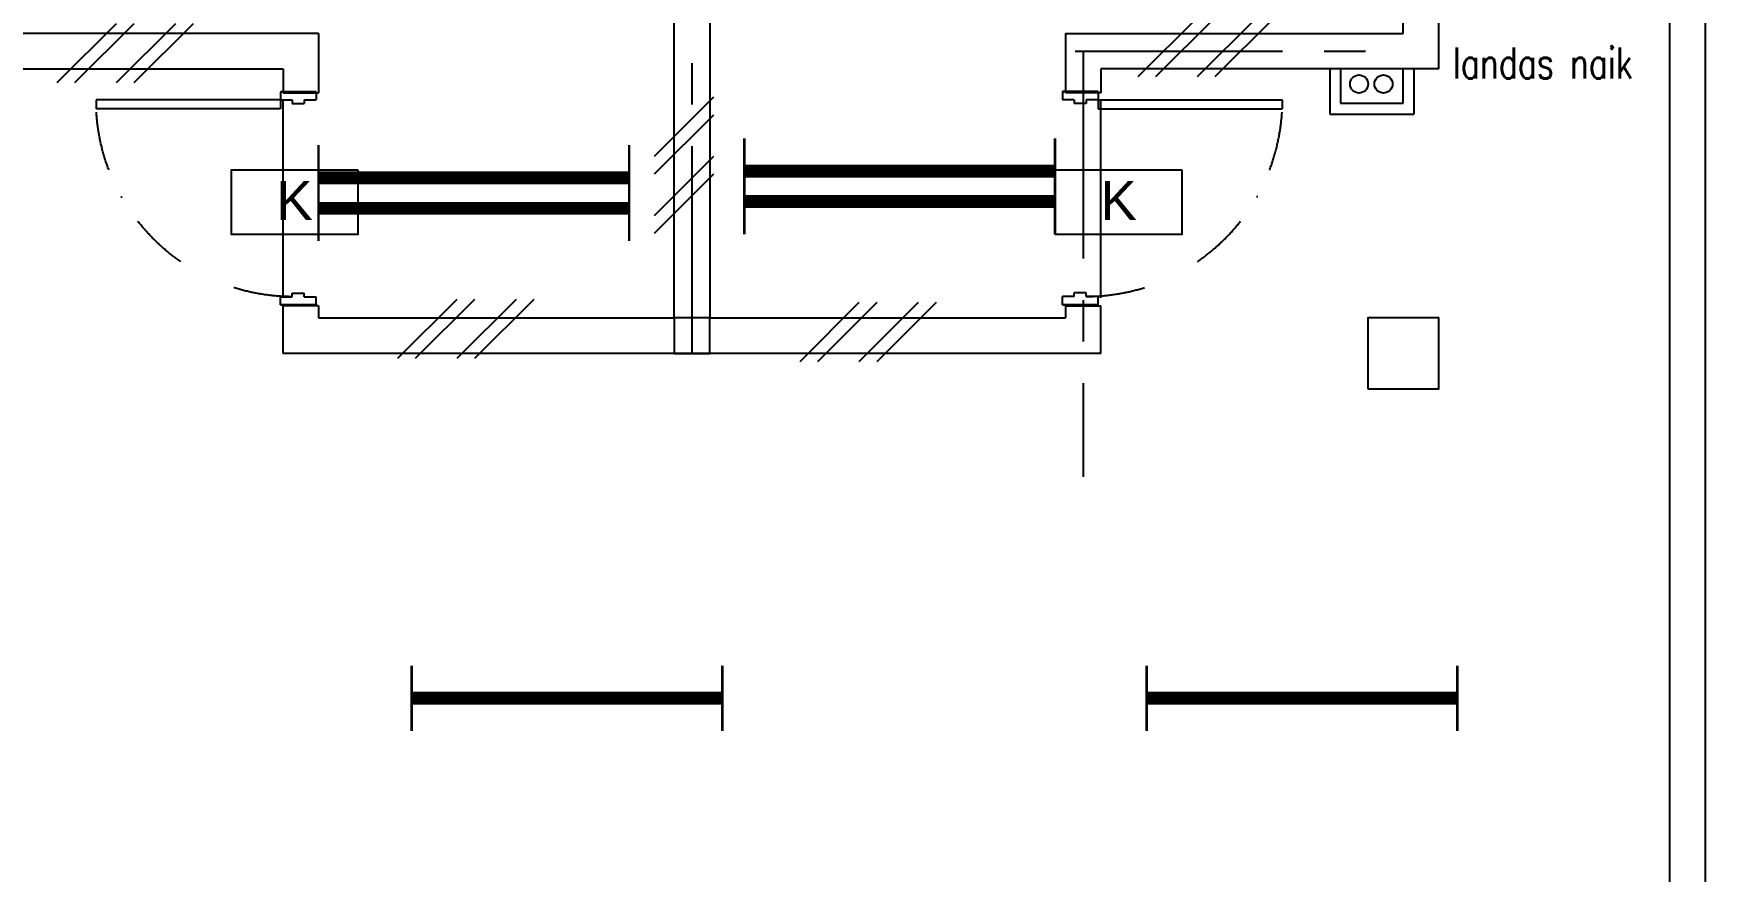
# Model space of a CAD drawing. Header units: inches. Extents: x -106706990 to 300603, y -86718466 to 1728185.
# Drawn here: x 43061 to 50114, y 31368 to 34904 of the extents above; entities that cross this region are included whole.
import ezdxf

# ---------------------------------------------------------------- set-up
doc = ezdxf.new("R2010")
doc.units = ezdxf.units.IN
doc.header["$MEASUREMENT"] = 0
doc.linetypes.add('CENTER', pattern=[2, 1.25, -0.25, 0.25, -0.25])
doc.linetypes.add('DASHDOT', pattern=[1, 0.5, -0.25, 0, -0.25])
for name, color, linetype in [('A-COLUMN', 3, 'Continuous'), ('A-DOOR', 9, 'Continuous'), ('A-DROP', 8, 'Continuous'), ('A-FLR SYM', 13, 'Continuous'), ('A-STAIR', 2, 'Continuous'), ('A-WALL', 1, 'Continuous'), ('A-WLH', 7, 'Continuous'), ('Grid', 8, 'CENTER'), ('K LIGHT', 3, 'Continuous'), ('LAMP', 5, 'Continuous'), ('M_hd_salursedut', 4, 'Continuous')]:
    doc.layers.add(name, color=color, linetype=linetype)
doc.styles.add('arial', font='arial.ttf')
doc.styles.add('ROMANS', font='romans.shx', dxfattribs={"width": 0.75, "height": 200})

# ---------------------------------------------------------------- blocks, each defined once
blk = doc.blocks.new('A$C49831240')
at = {"layer": 'A-WLH', "color": 8}
for p, q in [((250, 575), (0, 325)), ((250, 500), (0, 250)), ((250, 325), (0, 75)), ((250, 250), (0, 0))]:
    blk.add_line(p, q, dxfattribs=at)
blk = doc.blocks.new('A$C52B244CD')
at = {"layer": 'A-WLH', "color": 8}
for p, q in [((0, 0), (250, 250)), ((75, 0), (325, 250)), ((250, 0), (500, 250)), ((325, 0), (575, 250))]:
    blk.add_line(p, q, dxfattribs=at)
blk = doc.blocks.new('A$C674C400B')
at = {"layer": 'A-DOOR', "color": 8}
for p, q in [((35, 150), (35, 927.1)), ((35, 927.1), (73, 927.1)), ((73, 150), (73, 927.1)), ((35, 150), (73, 150))]:
    blk.add_line(p, q, dxfattribs=at)
at = {"layer": 'A-DOOR', "color": 8, "linetype": 'Continuous'}
for p, q in [((0, 0), (0, 150)), ((0, 150), (0, 0)), ((0, 150), (35, 150)), ((0, 150), (0, 0)), ((0, 0), (0, 150)), ((0, 150), (0, 0)), ((0, 150), (0, 150)), ((0, 0), (0, 150)), ((0, 150), (0, 0)), ((0, 150), (0, 150)), ((35, 150), (35, 100)), ((900, 150), (865, 150)), ((865, 150), (865, 100)), ((900, 150), (900, 0)), ((900, 0), (900, 150)), ((900, 150), (900, 0)), ((900, 150), (900, 0)), ((900, 0), (900, 150)), ((900, 150), (900, 0)), ((900, 150), (900, 150)), ((900, 0), (900, 150)), ((900, 150), (900, 0)), ((900, 150), (900, 150)), ((35, 100), (50, 100)), ((50, 100), (50, 50)), ((865, 100), (850, 100)), ((850, 100), (850, 50)), ((35, 50), (50, 50)), ((35, 50), (35, 0)), ((865, 50), (850, 50)), ((865, 50), (865, 0)), ((0, 0), (35, 0)), ((0, 0), (0, 0)), ((0, 0), (0, 0)), ((900, 0), (865, 0)), ((900, 0), (900, 0)), ((900, 0), (900, 0))]:
    blk.add_line(p, q, dxfattribs=at)
at = {"layer": 'A-DOOR', "color": 8, "linetype": 'DASHDOT', "ltscale": 500}
blk.add_arc((35, 98), 830, 0.13806, 87.3759, dxfattribs=at)
blk = doc.blocks.new('YBC 236')
at = {"layer": 'LAMP'}
for points, const_width in [([(-134681.8, 193808.3), (-134681.8, 193533.1)], 10.9), ([(-133371.4, 193808.3), (-133371.4, 193533.1)], 10.9), ([(-134681.8, 193670.7), (-133371.4, 193670.7)], 54.6), ([(-134681.8, 193679.4), (-134681.8, 193404.2)], 10.9), ([(-133371.4, 193679.4), (-133371.4, 193404.2)], 10.9), ([(-134681.8, 193541.8), (-133371.4, 193541.8)], 54.6)]:
    blk.add_lwpolyline(points, dxfattribs=dict(at, const_width=const_width))
blk = doc.blocks.new('YBC136')
at = {"layer": 'LAMP'}
for points, const_width in [([(-135000.8, 195525.6), (-135000.8, 195250.4)], 10.9), ([(-133690.5, 195525.6), (-133690.5, 195250.4)], 10.9), ([(-135000.8, 195388), (-133690.5, 195388)], 54.6)]:
    blk.add_lwpolyline(points, dxfattribs=dict(at, const_width=const_width))
blk = doc.blocks.new('*U278')
at = {"layer": 'LAMP'}
blk.add_blockref('YBC136', (134345.6, -195388, -5.5), dxfattribs=at)
blk = doc.blocks.new('*U279')
at = {"layer": 'LAMP', "color": 0, "linetype": 'ByBlock', "lineweight": -2, "transparency": 16777216}
for p in [(24800, 0), (27900, 0)]:
    blk.add_blockref('*U278', p, dxfattribs=at)
blk = doc.blocks.new('EXIT LAMP')
at = {"layer": 'K LIGHT', "color": 3}
blk.add_lwpolyline([(54141.1, 5237.4), (53604.6, 5237.4), (53604.6, 4967.1), (54141.1, 4967.1)], close=True, dxfattribs=at)
at = {"layer": 'K LIGHT', "color": 3, "style": 'arial'}
blk.add_text('K', height=164.8, dxfattribs=at).set_placement((53795.7, 5027.4))

msp = doc.modelspace()

# ---------------------------------------------------------------- linework, layer by layer
at = {"layer": 'A-COLUMN', "color": 8}
for points in [[(45913.8, 33704.4), (45763.8, 33704.4), (45763.8, 33554.4), (45913.8, 33554.4)], [(48688.8, 33404.4), (48988.8, 33404.4), (48988.8, 33704.4), (48688.8, 33704.4)]]:
    msp.add_lwpolyline(points, close=True, dxfattribs=at)
at = {"layer": 'A-DROP', "color": 8}
for p, q in [((44113.8, 33789.4), (44113.8, 34619.4)), ((47563.8, 33789.4), (47563.8, 34619.4))]:
    msp.add_line(p, q, dxfattribs=at)
at = {"layer": 'A-STAIR', "color": 8}
for p, q in [((49963.8, 30704.4), (49963.8, 39854.4)), ((50113.8, 18104.4), (50113.8, 39854.4))]:
    msp.add_line(p, q, dxfattribs=at)
at = {"layer": 'A-WALL', "color": 8}
for p, q in [((45763.8, 33704.4), (45763.8, 36504.4)), ((45913.8, 36504.4), (45913.8, 33704.4)), ((48838.8, 34904.4), (48838.8, 35129.4)), ((48988.8, 34754.4), (48988.8, 35129.4)), ((44263.8, 34904.4), (42913.8, 34904.4)), ((44263.8, 34904.4), (44263.8, 34654.4)), ((47413.8, 34904.4), (47413.8, 34654.4)), ((47413.8, 34904.4), (48838.8, 34904.4)), ((42913.8, 34754.4), (44113.8, 34754.4)), ((44113.8, 34754.4), (44113.8, 34654.4)), ((47563.8, 34754.4), (47563.8, 34654.4)), ((48988.8, 34754.4), (47563.8, 34754.4)), ((48529.2, 34754.4), (48529.2, 34564)), ((48573.6, 34754.4), (48573.6, 34610.7)), ((48838.8, 34610.7), (48838.8, 34754.4)), ((48883.1, 34754.4), (48883.1, 34564)), ((44113.8, 34654.4), (44263.8, 34654.4)), ((47563.8, 34654.4), (47413.8, 34654.4)), ((48529.2, 34564), (48883.1, 34564)), ((48573.6, 34610.7), (48838.8, 34610.7)), ((44113.8, 33554.4), (44113.8, 33754.4)), ((44263.8, 33754.4), (44113.8, 33754.4)), ((44263.8, 33754.4), (44263.8, 33704.4)), ((47413.8, 33754.4), (47413.8, 33704.4)), ((47413.8, 33754.4), (47563.8, 33754.4)), ((47563.8, 33554.4), (47563.8, 33754.4)), ((44263.8, 33704.4), (45763.8, 33704.4)), ((45913.8, 33704.4), (47413.8, 33704.4)), ((47563.8, 33554.4), (44113.8, 33554.4))]:
    msp.add_line(p, q, dxfattribs=at)
at = {"layer": 'A-WLH', "color": 8}
for p, q in [((44597.9, 33533.6), (44847.9, 33783.6)), ((44672.9, 33533.6), (44922.9, 33783.6)), ((44847.9, 33533.6), (45097.9, 33783.6)), ((44922.9, 33533.6), (45172.9, 33783.6)), ((46294.4, 33520.8), (46544.4, 33770.8)), ((46369.4, 33520.8), (46619.4, 33770.8)), ((46544.4, 33520.8), (46794.4, 33770.8)), ((46619.4, 33520.8), (46869.4, 33770.8))]:
    msp.add_line(p, q, dxfattribs=at)
at = {"layer": 'Grid', "color": 8, "ltscale": 700}
for p, q in [((45838.8, 33554.4), (45838.8, 52136.8)), ((47454.7, 34829.4), (48838.8, 34829.4)), ((47488.8, 34829.4), (47488.8, 33033.9))]:
    msp.add_line(p, q, dxfattribs=at)
at = {"layer": 'M_hd_salursedut', "color": 8}
for centre in [(48652.6, 34691.1), (48755.4, 34691.1)]:
    msp.add_circle(centre, 38.1, dxfattribs=at)

# ---------------------------------------------------------------- block references
at = {"layer": 'A-DOOR', "color": 8, "xscale": -1, "rotation": 90}
msp.add_blockref('A$C674C400B', (44253, 34658.6), dxfattribs=at)
at = {"layer": 'A-DOOR', "color": 8, "rotation": 270}
msp.add_blockref('A$C674C400B', (47401.2, 34659.4), dxfattribs=at)
at = {"layer": 'A-WLH', "color": 8}
for name, p in [('A$C52B244CD', (43161.1, 34697)), ('A$C52B244CD', (47720.6, 34722)), ('A$C49831240', (45679.7, 34060))]:
    msp.add_blockref(name, p, dxfattribs=at)
at = {"layer": 'LAMP'}
for p in [(178945.2, -159375.3), (180741.7, -159347)]:
    msp.add_blockref('YBC 236', p, dxfattribs=at)
at = {"layer": 'LAMP', "color": 0}
for name, p in [('EXIT LAMP', (-9710.2, 29090.2)), ('EXIT LAMP', (-6234.4, 29090.2)), ('*U279', (20511.5, 32099.1, -16.4))]:
    msp.add_blockref(name, p, dxfattribs=at)

# ---------------------------------------------------------------- texts
at = {"layer": 'A-FLR SYM', "color": 8, "style": 'ROMANS', "width": 0.75}
msp.add_text('landas naik', height=131.25, dxfattribs=at).set_placement((49048, 34714))

doc.saveas('drawing.dxf')
